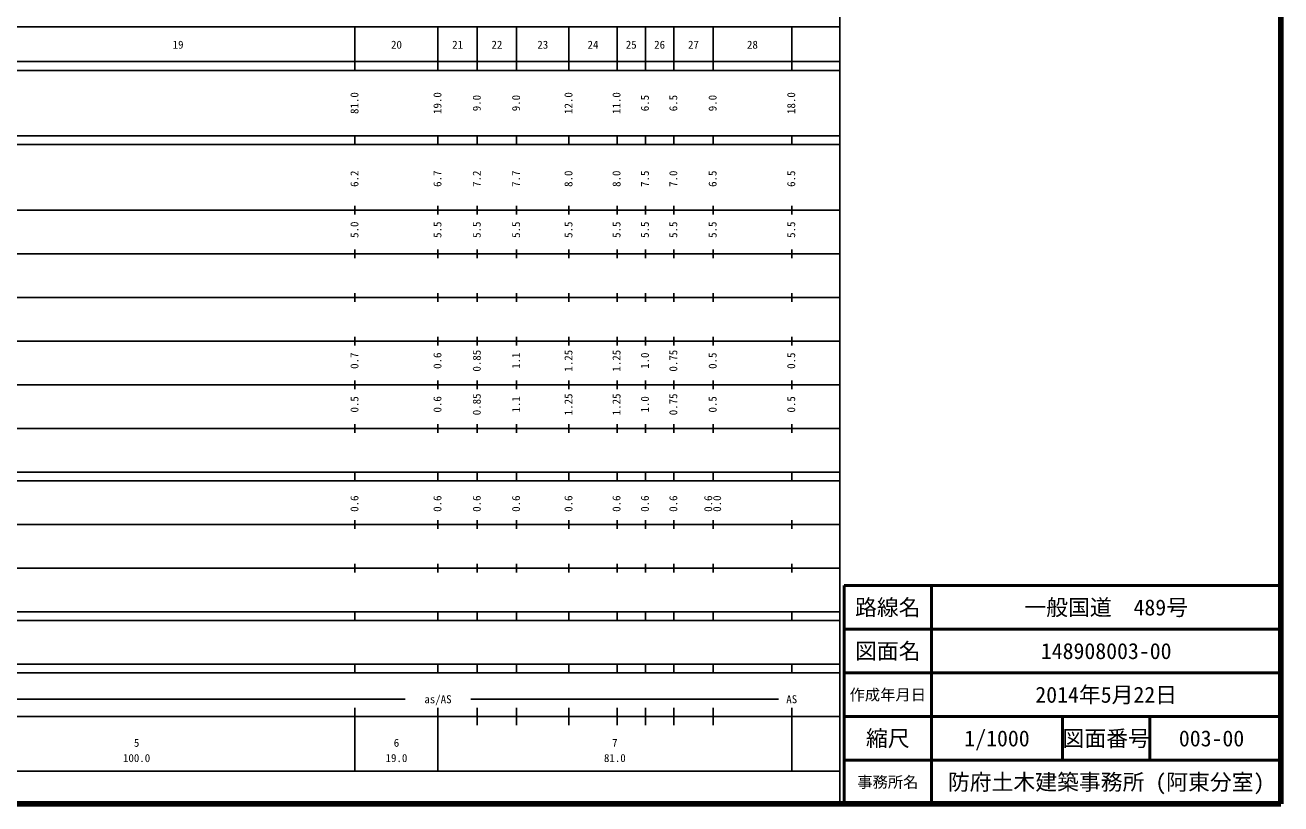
# Model space of a CAD drawing. Units: millimetres on the paper, enlarged 1000 times. Extents: x 40000 to 680000, y 20000 to 380000.
# Drawn here: x 392475 to 680000, y 20000 to 198357 of the extents above; entities that cross this region are included whole.
import ezdxf
from ezdxf.enums import TextEntityAlignment as Align

# ---------------------------------------------------------------- set-up
doc = ezdxf.new("R2010")
doc.units = ezdxf.units.MM
doc.header["$LTSCALE"] = 1000
for name, color, linetype, lineweight in [('M-TTL', 2, 'Continuous', 140), ('M-TTL-BAND', 7, 'Continuous', 25), ('M-TTL-FRAM', 2, 'Continuous', 50), ('M-TTL-LINE', 7, 'Continuous', 50)]:
    doc.layers.add(name, color=color, linetype=linetype, lineweight=lineweight)
doc.layers.add('M-TTL-TXT', color=7, linetype='Continuous')
doc.styles.add('ＭＳ ゴシック', font='')
doc.styles.get('ＭＳ ゴシック').set_extended_font_data('MS Gothic')

msp = doc.modelspace()

# ---------------------------------------------------------------- linework, layer by layer
at = {"layer": 'M-TTL'}
for p, q in [((680000, 20000), (680000, 380000)), ((40000, 20000), (680000, 20000))]:
    msp.add_line(p, q, dxfattribs=at)
at = {"layer": 'M-TTL-BAND'}
for p, q in [((579000, 20000), (579000, 370000)), ((68000, 198000), (579000, 198000)), ((468000, 188000), (468000, 198000)), ((487000, 188000), (487000, 198000)), ((496000, 188000), (496000, 198000)), ((505000, 188000), (505000, 198000)), ((517000, 188000), (517000, 198000)), ((528000, 188000), (528000, 198000)), ((534500, 188000), (534500, 198000)), ((541000, 188000), (541000, 198000)), ((550000, 188000), (550000, 198000)), ((568000, 188000), (568000, 198000)), ((40000, 190000), (579000, 190000)), ((40000, 188000), (579000, 188000)), ((40000, 173000), (579000, 173000)), ((468000, 171000), (468000, 173000)), ((487000, 171000), (487000, 173000)), ((496000, 171000), (496000, 173000)), ((505000, 171000), (505000, 173000)), ((517000, 171000), (517000, 173000)), ((528000, 171000), (528000, 173000)), ((534500, 171000), (534500, 173000)), ((541000, 171000), (541000, 173000)), ((550000, 171000), (550000, 173000)), ((568000, 171000), (568000, 173000)), ((40000, 171000), (579000, 171000)), ((40000, 156000), (579000, 156000)), ((468000, 155000), (468000, 157000)), ((487000, 155000), (487000, 157000)), ((496000, 155000), (496000, 157000)), ((505000, 155000), (505000, 157000)), ((517000, 155000), (517000, 157000)), ((528000, 155000), (528000, 157000)), ((534500, 155000), (534500, 157000)), ((541000, 155000), (541000, 157000)), ((550000, 155000), (550000, 157000)), ((568000, 155000), (568000, 157000)), ((468000, 145000), (468000, 147000)), ((487000, 145000), (487000, 147000)), ((496000, 145000), (496000, 147000)), ((505000, 145000), (505000, 147000)), ((517000, 145000), (517000, 147000)), ((528000, 145000), (528000, 147000)), ((534500, 145000), (534500, 147000)), ((541000, 145000), (541000, 147000)), ((550000, 145000), (550000, 147000)), ((568000, 145000), (568000, 147000)), ((46000, 146000), (579000, 146000)), ((52000, 136000), (579000, 136000)), ((468000, 135000), (468000, 137000)), ((487000, 135000), (487000, 137000)), ((496000, 135000), (496000, 137000)), ((505000, 135000), (505000, 137000)), ((517000, 135000), (517000, 137000)), ((528000, 135000), (528000, 137000)), ((534500, 135000), (534500, 137000)), ((541000, 135000), (541000, 137000)), ((550000, 135000), (550000, 137000)), ((568000, 135000), (568000, 137000)), ((468000, 125000), (468000, 127000)), ((487000, 125000), (487000, 127000)), ((496000, 125000), (496000, 127000)), ((505000, 125000), (505000, 127000)), ((517000, 125000), (517000, 127000)), ((528000, 125000), (528000, 127000)), ((534500, 125000), (534500, 127000)), ((541000, 125000), (541000, 127000)), ((550000, 125000), (550000, 127000)), ((568000, 125000), (568000, 127000)), ((46000, 126000), (579000, 126000)), ((52000, 116000), (579000, 116000)), ((468000, 115000), (468000, 117000)), ((487000, 115000), (487000, 117000)), ((496000, 115000), (496000, 117000)), ((505000, 115000), (505000, 117000)), ((517000, 115000), (517000, 117000)), ((528000, 115000), (528000, 117000)), ((534500, 115000), (534500, 117000)), ((541000, 115000), (541000, 117000)), ((550000, 115000), (550000, 117000)), ((568000, 115000), (568000, 117000)), ((468000, 105000), (468000, 107000)), ((487000, 105000), (487000, 107000)), ((496000, 105000), (496000, 107000)), ((505000, 105000), (505000, 107000)), ((517000, 105000), (517000, 107000)), ((528000, 105000), (528000, 107000)), ((534500, 105000), (534500, 107000)), ((541000, 105000), (541000, 107000)), ((550000, 105000), (550000, 107000)), ((568000, 105000), (568000, 107000)), ((46000, 106000), (579000, 106000)), ((40000, 96000), (579000, 96000)), ((468000, 94000), (468000, 96000)), ((487000, 94000), (487000, 96000)), ((496000, 94000), (496000, 96000)), ((505000, 94000), (505000, 96000)), ((517000, 94000), (517000, 96000)), ((528000, 94000), (528000, 96000)), ((534500, 94000), (534500, 96000)), ((541000, 94000), (541000, 96000)), ((550000, 94000), (550000, 96000)), ((568000, 94000), (568000, 96000)), ((40000, 94000), (579000, 94000)), ((49000, 84000), (579000, 84000)), ((468000, 83000), (468000, 85000)), ((487000, 83000), (487000, 85000)), ((496000, 83000), (496000, 85000)), ((505000, 83000), (505000, 85000)), ((517000, 83000), (517000, 85000)), ((528000, 83000), (528000, 85000)), ((534500, 83000), (534500, 85000)), ((541000, 83000), (541000, 85000)), ((550000, 83000), (550000, 85000)), ((568000, 83000), (568000, 85000)), ((468000, 73000), (468000, 75000)), ((487000, 73000), (487000, 75000)), ((496000, 73000), (496000, 75000)), ((505000, 73000), (505000, 75000)), ((517000, 73000), (517000, 75000)), ((528000, 73000), (528000, 75000)), ((534500, 73000), (534500, 75000)), ((541000, 73000), (541000, 75000)), ((550000, 73000), (550000, 75000)), ((568000, 73000), (568000, 75000)), ((40000, 74000), (579000, 74000)), ((40000, 64000), (579000, 64000)), ((468000, 62000), (468000, 64000)), ((487000, 62000), (487000, 64000)), ((496000, 62000), (496000, 64000)), ((505000, 62000), (505000, 64000)), ((517000, 62000), (517000, 64000)), ((528000, 62000), (528000, 64000)), ((534500, 62000), (534500, 64000)), ((541000, 62000), (541000, 64000)), ((550000, 62000), (550000, 64000)), ((568000, 62000), (568000, 64000)), ((40000, 62000), (579000, 62000)), ((40000, 52000), (579000, 52000)), ((468000, 50000), (468000, 52000)), ((487000, 50000), (487000, 52000)), ((496000, 50000), (496000, 52000)), ((505000, 50000), (505000, 52000)), ((517000, 50000), (517000, 52000)), ((528000, 50000), (528000, 52000)), ((534500, 50000), (534500, 52000)), ((541000, 50000), (541000, 52000)), ((550000, 50000), (550000, 52000)), ((568000, 50000), (568000, 52000)), ((40000, 50000), (579000, 50000)), ((80500, 44000), (479500, 44000)), ((494500, 44000), (565000, 44000)), ((468000, 27500), (468000, 42000)), ((487000, 27500), (487000, 42000)), ((496000, 38000), (496000, 42000)), ((505000, 38000), (505000, 42000)), ((517000, 38000), (517000, 42000)), ((528000, 38000), (528000, 42000)), ((534500, 38000), (534500, 42000)), ((541000, 38000), (541000, 42000)), ((550000, 38000), (550000, 42000)), ((568000, 27500), (568000, 42000)), ((40000, 40000), (579000, 40000)), ((68000, 27500), (579000, 27500))]:
    msp.add_line(p, q, dxfattribs=at)
at = {"layer": 'M-TTL-FRAM'}
for p, q in [((680000, 70000), (580000, 70000)), ((580000, 70000), (580000, 20000))]:
    msp.add_line(p, q, dxfattribs=at)
at = {"layer": 'M-TTL-LINE'}
for p, q in [((600000, 70000), (600000, 20000)), ((680000, 60000), (580000, 60000)), ((680000, 50000), (580000, 50000)), ((680000, 40000), (580000, 40000)), ((630000, 40000), (630000, 30000)), ((650000, 40000), (650000, 30000)), ((680000, 30000), (580000, 30000))]:
    msp.add_line(p, q, dxfattribs=at)

# ---------------------------------------------------------------- texts
at = {"layer": 'M-TTL-BAND', "style": 'ＭＳ ゴシック'}
for s, p in [('19', (427500, 192405)), ('20', (477500, 192405)), ('21', (491500, 192405)), ('22', (500500, 192405)), ('23', (511000, 192405)), ('24', (522500, 192405)), ('25', (531250, 192405)), ('26', (537750, 192405)), ('27', (545500, 192405)), ('28', (559000, 192405)), ('as/AS', (487000, 42500)), ('AS', (568000, 42500)), ('5', (418000, 32523)), ('6', (477500, 32523)), ('7', (527500, 32523)), ('100.0', (418000, 29033)), ('19.0', (477500, 29033)), ('81.0', (527500, 29033))]:
    msp.add_text(s, height=1833, dxfattribs=at).set_placement(p, align=Align.BOTTOM_CENTER)
for s, p in [('81.0', (469343, 180500)), ('19.0', (488343, 180500)), ('9.0', (497343, 180500)), ('9.0', (506343, 180500)), ('12.0', (518343, 180500)), ('11.0', (529343, 180500)), ('6.5', (535843, 180500)), ('6.5', (542343, 180500)), ('9.0', (551343, 180500)), ('18.0', (569343, 180500)), ('6.2', (469343, 163174)), ('6.7', (488343, 163174)), ('7.2', (497343, 163174)), ('7.7', (506343, 163174)), ('8.0', (518343, 163174)), ('8.0', (529343, 163174)), ('7.5', (535843, 163174)), ('7.0', (542343, 163174)), ('6.5', (551343, 163174)), ('6.5', (569343, 163174)), ('5.0', (469343, 151500)), ('5.5', (488343, 151500)), ('5.5', (497343, 151500)), ('5.5', (506343, 151500)), ('5.5', (518343, 151500)), ('5.5', (529343, 151500)), ('5.5', (535843, 151500)), ('5.5', (542343, 151500)), ('5.5', (551343, 151500)), ('5.5', (569343, 151500)), ('0.85', (497343, 121500)), ('1.25', (518343, 121500)), ('1.25', (529343, 121500)), ('0.75', (542343, 121500)), ('0.7', (469343, 121500)), ('0.6', (488343, 121500)), ('1.1', (506343, 121500)), ('1.0', (535843, 121500)), ('0.5', (551343, 121500)), ('0.5', (569343, 121500)), ('0.5', (469343, 111500)), ('0.6', (488343, 111500)), ('0.85', (497343, 111500)), ('1.1', (506343, 111500)), ('1.25', (518343, 111500)), ('1.25', (529343, 111500)), ('1.0', (535843, 111500)), ('0.75', (542343, 111500)), ('0.5', (551343, 111500)), ('0.5', (569343, 111500)), ('0.6', (469343, 88764)), ('0.6', (488343, 88764)), ('0.6', (497343, 88764)), ('0.6', (506343, 88764)), ('0.6', (518343, 88764)), ('0.6', (529343, 88764)), ('0.6', (535843, 88764)), ('0.6', (542343, 88764)), ('0.6', (550343, 88764)), ('0.0', (552373, 88764))]:
    msp.add_text(s, height=1833, rotation=90, dxfattribs=at).set_placement(p, align=Align.BOTTOM_CENTER)
at = {"layer": 'M-TTL-TXT', "style": 'ＭＳ ゴシック'}
for s, height, p in [('路線名', 3666, (590000, 65000)), ('路線名', 3666, (590000, 65000)), ('一般国道\u3000489号', 3666, (640000, 65000)), ('図面名', 3666, (590000, 55000)), ('図面名', 3666, (590000, 55000)), ('148908003-00', 3666, (640000, 55000)), ('作成年月日', 2566, (590000, 45000)), ('作成年月日', 2566, (590000, 45000)), ('2014年5月22日', 3666, (640000, 45000)), ('縮尺', 3666, (590000, 35000)), ('縮尺', 3666, (590000, 35000)), ('1/1000', 3666, (615000, 35000)), ('図面番号', 3666, (640000, 35000)), ('図面番号', 3666, (640000, 35000)), ('003-00', 3666, (664125, 35000)), ('事務所名', 2566, (590000, 25000)), ('事務所名', 2566, (590000, 25000)), ('防府土木建築事務所 (阿東分室)', 3666, (640000, 25000))]:
    msp.add_text(s, height=height, dxfattribs=at).set_placement(p, align=Align.MIDDLE_CENTER)

doc.saveas('drawing.dxf')
